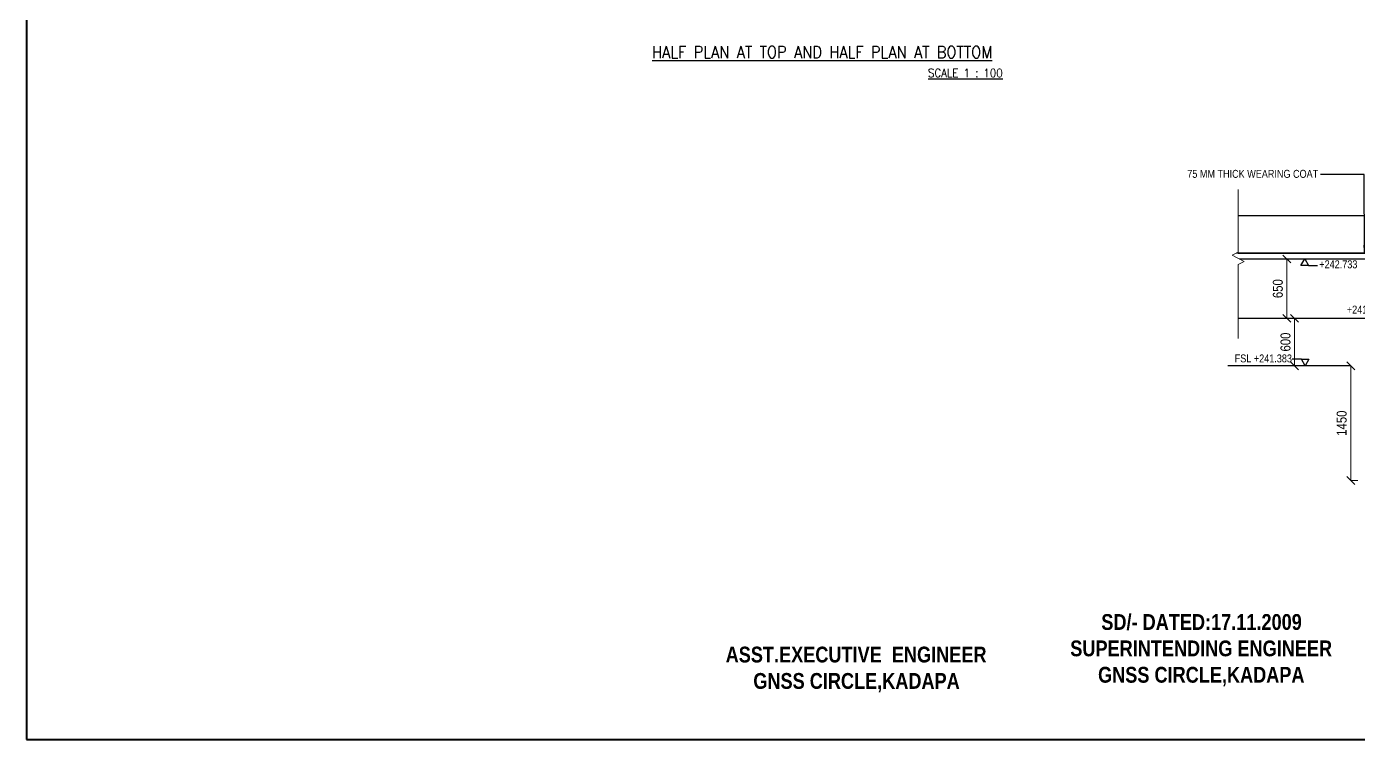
# Model space of a CAD drawing. Header units: millimetres. Extents: x 1066556 to 1127909, y -249798 to -204202.
# Drawn here: x 1066556 to 1100213, y -249798 to -231785 of the extents above; entities that cross this region are included whole.
import ezdxf
from ezdxf.enums import TextEntityAlignment as Align

# ---------------------------------------------------------------- set-up
doc = ezdxf.new("R2010")
doc.units = ezdxf.units.MM
doc.header["$LTSCALE"] = 300
doc.header["$MEASUREMENT"] = 0
for name, color, linetype, lineweight in [('DWG TEXT', 3, 'Continuous', 25), ('elevations', 7, 'Continuous', 25), ('MAIN', 7, 'Continuous', 25)]:
    doc.layers.add(name, color=color, linetype=linetype, lineweight=lineweight)
doc.styles.add('ARIAL NARROW', font='ARIALN.TTF', dxfattribs={"height": 250})
doc.styles.add('ROMANT', font='romant')
doc.styles.get("Standard").update_dxf_attribs({"font": 'ARIALN.TTF', "height": 200})
doc.dimstyles.new('REIN FORCE 2', dxfattribs={"dimtxt": 250, "dimasz": 200, "dimexe": 1.25, "dimexo": 150, "dimgap": 100, "dimtad": 1, "dimdec": 1, "dimlfac": 0.5, "dimdsep": 46, "dimtxsty": 'ARIAL NARROW', "dimblk": 'OBLIQUE', "dimcen": 2.5, "dimdle": 1.25, "dimclrd": 6, "dimclre": 5, "dimclrt": 1, "dimadec": 0, "dimazin": 0, "dimtfac": 1, "dimtdec": 1, "dimtmove": 0, "dimatfit": 3, "dimfxl": 1, "dimlwd": 15, "dimlwe": 13, "dimarcsym": 0})
doc.dimstyles.new('STANDARD$7', dxfattribs={"dimtxt": 2, "dimasz": 2, "dimexe": 1.25, "dimexo": 0.625, "dimtad": 1, "dimdec": 0, "dimlfac": 0.5, "dimdsep": 46, "dimtxsty": 'ARIAL NARROW', "dimcen": 2.5, "dimdle": 0.1, "dimse1": 1, "dimse2": 1, "dimadec": 0, "dimazin": 0, "dimtfac": 1, "dimtdec": 0, "dimtmove": 0, "dimatfit": 3, "dimfxl": 1, "dimtolj": 1, "dimtzin": 0, "dimarcsym": 0})

# ---------------------------------------------------------------- blocks, each defined once
blk = doc.blocks.new('_Oblique')
at = {"color": 0, "linetype": 'ByBlock', "lineweight": -2}
blk.add_line((-0.5, -0.5), (0.5, 0.5), dxfattribs=at)
blk = doc.blocks.new('*D21')
at = {"layer": 'Defpoints', "color": 0, "linetype": 'ByBlock', "transparency": 16777216}
for p in [(1100020, -240357), (1100020, -240357), (1100349, -243257)]:
    blk.add_point(p, dxfattribs=at)
at = {"layer": 'MAIN', "color": 5, "linetype": 'ByBlock', "lineweight": 13, "transparency": 16777216}
for p, q in [((1099870, -240357), (1100018, -240357)), ((1100199, -243257), (1100018, -243257))]:
    blk.add_line(p, q, dxfattribs=at)
at = {"layer": 'MAIN', "color": 6, "linetype": 'Continuous', "lineweight": 15, "transparency": 16777216}
blk.add_line((1100020, -243258), (1100020, -240356), dxfattribs=at)
at = {"layer": 'MAIN', "color": 6, "linetype": 'ByBlock', "lineweight": 15, "transparency": 16777216, "xscale": 200, "yscale": 200, "zscale": 200}
for p, rotation in [((1100020, -240357), 90), ((1100020, -243257), 270)]:
    blk.add_blockref('_Oblique', p, dxfattribs=dict(at, rotation=rotation))
at = {"layer": 'MAIN', "color": 1, "linetype": 'ByBlock', "transparency": 16777216, "insert": (1099792, -241807), "char_height": 250, "attachment_point": 5, "rotation": 90, "style": 'ARIAL NARROW'}
blk.add_mtext('1450', dxfattribs=at)
blk = doc.blocks.new('*D25')
at = {"layer": 'Defpoints', "color": 0, "linetype": 'ByBlock', "transparency": 16777216}
for p in [(1098465, -237657), (1098407, -239157), (1098465, -239157)]:
    blk.add_point(p, dxfattribs=at)
at = {"layer": 'MAIN', "color": 5, "linetype": 'ByBlock', "lineweight": 13, "transparency": 16777216}
for p, q in [((1098315, -237657), (1098405, -237657)), ((1098315, -239157), (1098405, -239157))]:
    blk.add_line(p, q, dxfattribs=at)
at = {"layer": 'MAIN', "color": 6, "linetype": 'Continuous', "lineweight": 15, "transparency": 16777216}
blk.add_line((1098407, -237656), (1098407, -239158), dxfattribs=at)
at = {"layer": 'MAIN', "color": 6, "linetype": 'ByBlock', "lineweight": 15, "transparency": 16777216, "xscale": 200, "yscale": 200, "zscale": 200}
for p, rotation in [((1098407, -237657), 90), ((1098407, -239157), 270)]:
    blk.add_blockref('_Oblique', p, dxfattribs=dict(at, rotation=rotation))
at = {"layer": 'MAIN', "color": 1, "linetype": 'ByBlock', "transparency": 16777216, "insert": (1098179, -238407), "char_height": 250, "attachment_point": 5, "rotation": 90, "style": 'ARIAL NARROW'}
blk.add_mtext('650', dxfattribs=at)
blk = doc.blocks.new('*D47')
at = {"layer": 'Defpoints', "color": 0, "linetype": 'ByBlock', "transparency": 16777216}
for p in [(1098466, -239157), (1098601, -239157), (1098466, -240357)]:
    blk.add_point(p, dxfattribs=at)
at = {"layer": 'MAIN', "color": 6, "linetype": 'Continuous', "lineweight": 15, "transparency": 16777216}
blk.add_line((1098601, -240358), (1098601, -239156), dxfattribs=at)
at = {"layer": 'MAIN', "color": 5, "linetype": 'ByBlock', "lineweight": 13, "transparency": 16777216}
for p, q in [((1098616, -239157), (1098602, -239157)), ((1098616, -240357), (1098602, -240357))]:
    blk.add_line(p, q, dxfattribs=at)
at = {"layer": 'MAIN', "color": 6, "linetype": 'ByBlock', "lineweight": 15, "transparency": 16777216, "xscale": 200, "yscale": 200, "zscale": 200}
for p, rotation in [((1098601, -239157), 90), ((1098601, -240357), 270)]:
    blk.add_blockref('_Oblique', p, dxfattribs=dict(at, rotation=rotation))
at = {"layer": 'MAIN', "color": 1, "linetype": 'ByBlock', "transparency": 16777216, "insert": (1098373, -239757), "char_height": 250, "attachment_point": 5, "rotation": 90, "style": 'ARIAL NARROW'}
blk.add_mtext('600', dxfattribs=at)

msp = doc.modelspace()

# ---------------------------------------------------------------- linework, layer by layer
at = {"layer": 'elevations', "color": 0, "linetype": 'ByBlock'}
for p, q in [((1098763.58, -237822.34), (1098857.26, -237657.16)), ((1098950.94, -237822.34), (1098763.58, -237822.34)), ((1098857.26, -237657.16), (1098950.94, -237822.34)), ((1098950.94, -237822.34), (1099181.19, -237822.34)), ((1098772.91, -240191.99), (1098542.66, -240191.99)), ((1098772.91, -240191.99), (1098960.26, -240191.99)), ((1098866.58, -240357.16), (1098772.91, -240191.99)), ((1098960.26, -240191.99), (1098866.58, -240357.16))]:
    msp.add_line(p, q, dxfattribs=at)
at = {"layer": 'MAIN', "color": 0, "lineweight": 40}
for p, q in [((1066555.68, -204201.98), (1066555.68, -249798.44)), ((1066555.68, -249798.44), (1127861.72, -249798.44))]:
    msp.add_line(p, q, dxfattribs=at)
at = {"layer": 'MAIN', "color": 0, "lineweight": 13}
for p, q in [((1097177.97, -235904.56), (1097177.97, -237485.12)), ((1097026.22, -237562.47), (1097177.97, -237485.12)), ((1097329.67, -237717.08), (1097026.22, -237562.47)), ((1097329.67, -237717.24), (1097177.88, -237794.5)), ((1097177.88, -237794.5), (1097177.92, -239668.11))]:
    msp.add_line(p, q, dxfattribs=at)
at = {"layer": 'MAIN', "color": 0, "linetype": 'ByBlock'}
for p, q in [((1102608.69, -237507.16), (1097134.73, -237507.16)), ((1097212.08, -237657.16), (1102608.69, -237657.16)), ((1097177.9, -239157.16), (1102648.69, -239157.16)), ((1100019.72, -240357.16), (1096912.24, -240357.16))]:
    msp.add_line(p, q, dxfattribs=at)
msp.add_lwpolyline([(1097177.97, -237507.16), (1102177.94, -237507.16), (1102177.94, -236567.16), (1097177.97, -236567.16)], dxfattribs=at)

# ---------------------------------------------------------------- texts
at = {"color": 0, "style": 'ROMANT', "width": 0.9}
for s, height, p in [('%%uHALF PLAN AT TOP AND HALF PLAN AT BOTTOM', 300, (1086660.57, -232578.13)), ('%%uSCALE 1 : 100', 210, (1090280.27, -233060.2))]:
    msp.add_text(s, height=height, dxfattribs=at).set_placement(p, align=Align.CENTER)
at = {"layer": 'DWG TEXT', "color": 0, "linetype": 'ByBlock', "char_height": 400, "attachment_point": 1}
for s, insert, width in [('\\pi3218.89107;{\\fArial Narrow|b1|i0|c0|p34;SD/- DATED:17.11.2009\\P\\pi2434.03432;SUPERINTENDING ENGINEER\\P\\pi3136.62641;GNSS CIRCLE,KADAPA}', (1090498.22, -246632.2), 11467.2501), ('\\pi5911.10203;{\\fArial Narrow|b1|i0|c0|p34;\\P\\pi2615.46765;ASST.EXECUTIVE  ENGINEER\\P\\pi3314.10339;GNSS CIRCLE,KADAPA}', (1081607.39, -246788.1), 11822.2041)]:
    msp.add_mtext(s, dxfattribs=dict(at, insert=insert, width=width))
at = {"layer": 'elevations', "color": 0, "linetype": 'ByBlock', "style": 'ARIAL NARROW'}
for s, p in [('75 MM THICK WEARING COAT', (1095889.54, -235605.24)), ('FSL +241.383 ', (1097088.73, -240270.21))]:
    msp.add_text(s, height=200, dxfattribs=at).set_placement(p)
at = {"layer": 'elevations', "color": 0, "linetype": 'ByBlock', "char_height": 200, "width": 2930.8252, "attachment_point": 1, "style": 'ARIAL NARROW'}
for s, insert in [(' +242.733', (1099162.71, -237691.85)), (' +241.983', (1099859.05, -238836.74))]:
    msp.add_mtext(s, dxfattribs=dict(at, insert=insert))

# ---------------------------------------------------------------- dimensions: what is measured, and where the dimension line sits
at = {"layer": 'MAIN', "color": 0, "linetype": 'ByBlock'}
dim = msp.add_linear_dim(base=(1098406.67, -239157.16), p1=(1098465.47, -237657.16), p2=(1098465.47, -239157.16), angle=90, text='650', dimstyle='REIN FORCE 2', dxfattribs=at)
dim.commit()
dim.dimension.update_dxf_attribs({"geometry": '*D25', "text_midpoint": (1098179.03, -238407.16)})
dim = msp.add_aligned_dim(p1=(1098465.98, -240357.16), p2=(1098465.98, -239157.16), distance=-134.85, dimstyle='REIN FORCE 2', dxfattribs=at)
dim.commit()
dim.dimension.update_dxf_attribs({"geometry": '*D47', "text_midpoint": (1098373.19, -239757.16)})
dim = msp.add_linear_dim(base=(1100019.72, -240357.16), p1=(1100348.69, -243257.16), p2=(1100019.72, -240357.16), angle=90, dimstyle='REIN FORCE 2', dxfattribs=at)
dim.commit()
dim.dimension.update_dxf_attribs({"geometry": '*D21', "text_midpoint": (1099792.07, -241807.16)})

# ---------------------------------------------------------------- leaders
at = {"layer": 'MAIN', "color": 0, "lineweight": 9}
msp.add_leader([(1100367.82, -237515.79), (1100359.46, -235519.48), (1099253.62, -235519.48)], dimstyle='STANDARD$7', override={"dimtxt": 200, "dimasz": 200, "dimexe": 0.18, "dimexo": 0.0625, "dimgap": 0.09, "dimtad": 0, "dimtoh": 1, "dimlfac": 1, "dimzin": 0, "dimcen": 0.09, "dimtdec": 4, "dimtofl": 0}, dxfattribs=at)

doc.saveas('drawing.dxf')
